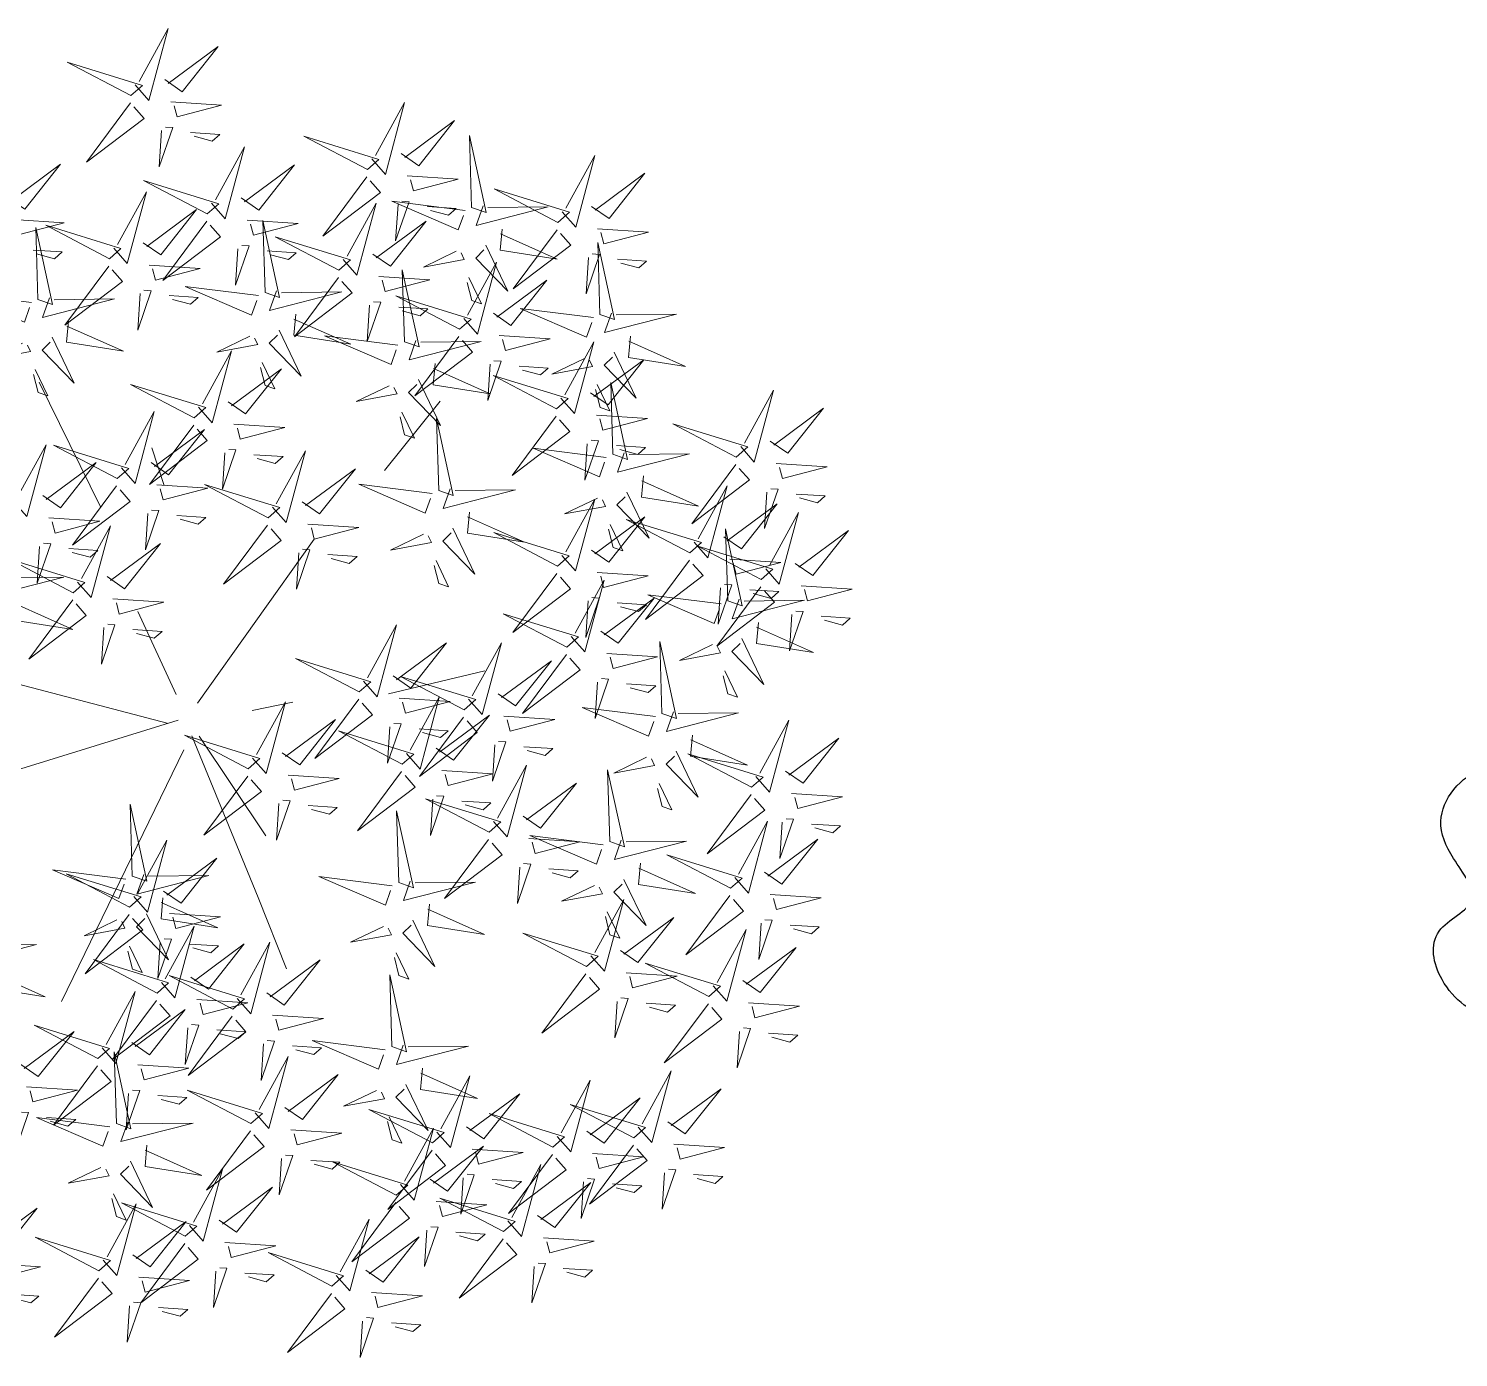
# Model space of a CAD drawing. Header units: inches. Extents: x -9 to 337, y -247 to 209.
# Drawn here: x 289.667 to 290.275, y 67.867 to 68.432 of the extents above; entities that cross this region are included whole.
import ezdxf

# ---------------------------------------------------------------- set-up
doc = ezdxf.new("R2010")
doc.units = ezdxf.units.IN
doc.header["$MEASUREMENT"] = 0
doc.linetypes.add('ACAD_ISO02W100', pattern=[15, 12, -3])
doc.layers.add('arboless', color=72, linetype='ACAD_ISO02W100')
doc.layers.add('Croto', color=16, linetype='Continuous', lineweight=5)

# ---------------------------------------------------------------- blocks, each defined once
blk = doc.blocks.new('purple flowers')
at = {"color": 202, "linetype": 'Continuous'}
blk.add_spline([(10.443, 12.058), (8.861, 11.482), (8.364, 12.473), (7.657, 13.189), (6.848, 14.189), (6.027, 15.48), (7.008, 16.122), (8.157, 17.837), (9.879, 17.779), (10.703, 16.677), (10.415, 15.422), (11.491, 14.728), (12.377, 14.038), (12.172, 12.117), (11.211, 11.637), (10.451, 12.067)], degree=3, dxfattribs=at)
blk = doc.blocks.new('A$C1CBF2075')
at = {"layer": 'Croto', "color": 32}
for p, q in [((0.33427, 0.33866), (0.38477, 0.45875)), ((0.32224, 0.33145), (0.27174, 0.44434)), ((0.31984, 0.33626), (0.24529, 0.3867)), ((0.40882, 0.35787), (0.44249, 0.36988)), ((0.33186, 0.33145), (0.40882, 0.35787)), ((0.33427, 0.32905), (0.38958, 0.33626)), ((0.31263, 0.32425), (0.27174, 0.31224)), ((0.32224, 0.31945), (0.3006, 0.22818)), ((0.34148, 0.30263), (0.3511, 0.28582)), ((0.22365, 0.29303), (0.16112, 0.27621)), ((0.23567, 0.2642), (0.21884, 0.257)), ((0.37756, 0.24979), (0.3992, 0.20896)), ((0.2982, 0.18254), (0.29098, 0.14171))]:
    blk.add_line(p, q, dxfattribs=at)
at = {"layer": 'Croto', "color": 40}
for points in [[(0.45451, 0.56443), (0.47134, 0.54762), (0.46172, 0.56684), (0.45691, 0.56443)], [(0.47134, 0.56684), (0.48096, 0.55723), (0.48096, 0.56203), (0.47375, 0.56684)], [(0.44489, 0.55963), (0.45451, 0.55723), (0.4497, 0.53081), (0.44729, 0.55963)], [(0.49299, 0.53081), (0.5002, 0.56443), (0.50261, 0.53081), (0.49539, 0.53081)], [(0.49058, 0.52841), (0.45932, 0.54041), (0.49058, 0.5212), (0.49058, 0.52841)], [(0.52184, 0.5188), (0.53146, 0.50919), (0.53146, 0.51399), (0.52425, 0.5188)], [(0.44351, 0.48033), (0.41776, 0.50314), (0.44823, 0.48871), (0.44469, 0.48243)], [(0.46814, 0.49957), (0.48124, 0.50323), (0.47705, 0.50559), (0.46933, 0.50166)], [(0.56994, 0.45395), (0.57715, 0.48757), (0.57956, 0.45395), (0.57235, 0.45395)], [(0.44742, 0.4726), (0.45215, 0.48098), (0.4678, 0.45007), (0.44951, 0.47142)], [(0.46142, 0.47299), (0.46824, 0.48019), (0.48889, 0.46302), (0.46261, 0.47508)], [(0.50261, 0.48277), (0.51222, 0.48277), (0.49299, 0.45395), (0.50261, 0.48037)], [(0.41603, 0.46356), (0.38477, 0.47557), (0.41603, 0.45635), (0.41603, 0.46356)], [(0.51944, 0.47557), (0.53627, 0.45875), (0.52665, 0.47797), (0.52184, 0.47557)], [(0.53627, 0.47797), (0.54589, 0.46836), (0.54589, 0.47316), (0.53868, 0.47797)], [(0.50982, 0.47076), (0.51944, 0.46836), (0.51463, 0.44194), (0.51222, 0.47076)], [(0.48818, 0.43233), (0.49539, 0.46596), (0.4978, 0.43233), (0.49058, 0.43233)], [(0.56754, 0.45155), (0.53627, 0.46356), (0.56754, 0.44434), (0.56754, 0.45155)], [(0.42084, 0.44674), (0.43046, 0.44434), (0.42565, 0.41792), (0.42325, 0.44674)], [(0.48577, 0.42993), (0.45451, 0.44194), (0.48577, 0.42272), (0.48577, 0.42993)], [(0.50742, 0.42993), (0.51944, 0.44194), (0.50982, 0.42513), (0.50742, 0.42753)], [(0.55792, 0.40351), (0.56513, 0.43714), (0.56754, 0.40351), (0.56032, 0.40351)], [(0.57235, 0.43473), (0.58196, 0.43233), (0.57715, 0.40591), (0.57475, 0.43473)], [(0.46172, 0.40111), (0.47375, 0.41312), (0.46413, 0.3963), (0.46172, 0.39871)], [(0.49058, 0.41312), (0.5002, 0.41072), (0.49539, 0.3843), (0.49299, 0.41312)], [(0.57715, 0.40111), (0.58918, 0.41312), (0.57956, 0.3963), (0.57715, 0.39871)], [(0.3802, 0.40206), (0.40312, 0.40847), (0.38166, 0.40953), (0.38138, 0.40416)], [(0.37966, 0.39133), (0.38648, 0.39852), (0.40713, 0.38136), (0.38084, 0.39342)], [(0.40401, 0.3963), (0.41363, 0.3867), (0.41363, 0.3915), (0.40641, 0.3963)], [(0.47134, 0.3915), (0.48096, 0.38189), (0.48096, 0.3867), (0.47375, 0.3915)], [(0.52586, 0.37948), (0.53895, 0.38314), (0.53477, 0.3855), (0.52704, 0.38157)], [(0.56032, 0.3843), (0.56994, 0.38189), (0.56513, 0.35547), (0.56273, 0.3843)], [(0.51914, 0.3529), (0.52596, 0.36009), (0.54661, 0.34293), (0.52032, 0.35499)], [(0.60601, 0.35787), (0.61563, 0.35547), (0.61082, 0.32905), (0.60842, 0.35787)], [(0.19479, 0.32185), (0.20441, 0.32185), (0.18517, 0.29303), (0.19479, 0.31945)], [(0.25972, 0.31704), (0.27655, 0.30023), (0.26693, 0.31945), (0.26212, 0.31704)], [(0.37034, 0.2618), (0.37756, 0.29543), (0.37996, 0.2618), (0.37275, 0.2618)], [(0.60601, 0.29543), (0.61563, 0.29543), (0.59639, 0.2666), (0.60601, 0.29303)], [(0.22365, 0.23538), (0.23086, 0.26901), (0.23327, 0.23538), (0.22605, 0.23538)], [(0.45691, 0.257), (0.42565, 0.26901), (0.45691, 0.24979), (0.45691, 0.257)], [(0.50796, 0.23651), (0.5034, 0.25288), (0.51332, 0.23625), (0.51005, 0.23533)], [(0.53868, 0.24739), (0.5483, 0.24499), (0.54349, 0.21857), (0.54108, 0.24739)], [(0.58677, 0.21376), (0.59639, 0.21136), (0.59158, 0.18494), (0.58918, 0.21376)], [(0.41844, 0.17533), (0.42565, 0.20896), (0.42806, 0.17533), (0.42084, 0.17533)], [(0.49219, 0.18253), (0.50529, 0.18618), (0.5011, 0.18854), (0.49337, 0.18462)], [(0.52425, 0.15372), (0.53146, 0.18734), (0.53387, 0.15372), (0.52665, 0.15372)], [(0.55551, 0.17293), (0.56513, 0.17053), (0.56032, 0.14411), (0.55792, 0.17293)]]:
    blk.add_lwpolyline(points, dxfattribs=at)
at = {"layer": 'Croto', "color": 22}
for points in [[(0.51222, 0.52841), (0.52425, 0.54041), (0.51463, 0.5236), (0.51222, 0.526)], [(0.41122, 0.50919), (0.42325, 0.5212), (0.41363, 0.50439), (0.41122, 0.50679)], [(0.48818, 0.5236), (0.4978, 0.5236), (0.47856, 0.49478), (0.48818, 0.5212)], [(0.50742, 0.48998), (0.51463, 0.5236), (0.51703, 0.48998), (0.50982, 0.48998)], [(0.50501, 0.5164), (0.52184, 0.49958), (0.51222, 0.5188), (0.50742, 0.5164)], [(0.45505, 0.49591), (0.4505, 0.51228), (0.46042, 0.49565), (0.45714, 0.49473)], [(0.49539, 0.51159), (0.50501, 0.50919), (0.5002, 0.48277), (0.4978, 0.51159)], [(0.40401, 0.49718), (0.42084, 0.48037), (0.41122, 0.49958), (0.40641, 0.49718)], [(0.41844, 0.46596), (0.42565, 0.49958), (0.42806, 0.46596), (0.42084, 0.46596)], [(0.42084, 0.49958), (0.43046, 0.48998), (0.43046, 0.49478), (0.42325, 0.49958)], [(0.50501, 0.48757), (0.47375, 0.49958), (0.50501, 0.48037), (0.50501, 0.48757)], [(0.52665, 0.48757), (0.53868, 0.49958), (0.52906, 0.48277), (0.52665, 0.48517)], [(0.39439, 0.49238), (0.40401, 0.48998), (0.3992, 0.46356), (0.39679, 0.49238)], [(0.46197, 0.48373), (0.48488, 0.49013), (0.46342, 0.49119), (0.46315, 0.48582)], [(0.3368, 0.4726), (0.34152, 0.48098), (0.35718, 0.45007), (0.33889, 0.47142)], [(0.3508, 0.47299), (0.35762, 0.48019), (0.37827, 0.46302), (0.35198, 0.47508)], [(0.44442, 0.47706), (0.4186, 0.45573), (0.45069, 0.47352), (0.44442, 0.47706)], [(0.43768, 0.46356), (0.4497, 0.47557), (0.44008, 0.45875), (0.43768, 0.46115)], [(0.58918, 0.45155), (0.6012, 0.46356), (0.59158, 0.44674), (0.58918, 0.44914)], [(0.41363, 0.45875), (0.42325, 0.45875), (0.40401, 0.42993), (0.41363, 0.45635)], [(0.41363, 0.42513), (0.42084, 0.45875), (0.42325, 0.42513), (0.41603, 0.42513)], [(0.43046, 0.45155), (0.44729, 0.43473), (0.43768, 0.45395), (0.43287, 0.45155)], [(0.44729, 0.45395), (0.45691, 0.44434), (0.45691, 0.44914), (0.4497, 0.45395)], [(0.56513, 0.44674), (0.57475, 0.44674), (0.55551, 0.41792), (0.56513, 0.44434)], [(0.37515, 0.40831), (0.38236, 0.44194), (0.38477, 0.40831), (0.37756, 0.40831)], [(0.58196, 0.43954), (0.5988, 0.42272), (0.58918, 0.44194), (0.58437, 0.43954)], [(0.5988, 0.44194), (0.60842, 0.43233), (0.60842, 0.43714), (0.6012, 0.44194)], [(0.41122, 0.42272), (0.37996, 0.43473), (0.41122, 0.41552), (0.41122, 0.42272)], [(0.43287, 0.42272), (0.44489, 0.43473), (0.43527, 0.41792), (0.43287, 0.42032)], [(0.44249, 0.40351), (0.4497, 0.43714), (0.4521, 0.40351), (0.44489, 0.40351)], [(0.37329, 0.41425), (0.36873, 0.43062), (0.37865, 0.41398), (0.37538, 0.41307)], [(0.36174, 0.39867), (0.336, 0.42148), (0.36647, 0.40705), (0.36293, 0.40077)], [(0.48337, 0.42513), (0.49299, 0.42513), (0.47375, 0.3963), (0.48337, 0.42272)], [(0.5002, 0.41792), (0.51703, 0.40111), (0.50742, 0.42032), (0.50261, 0.41792)], [(0.51703, 0.42032), (0.52665, 0.41072), (0.52665, 0.41552), (0.51944, 0.42032)], [(0.37275, 0.40591), (0.34148, 0.41792), (0.37275, 0.39871), (0.37275, 0.40591)], [(0.39439, 0.40591), (0.40641, 0.41792), (0.39679, 0.40111), (0.39439, 0.40351)], [(0.40882, 0.41792), (0.41844, 0.41792), (0.3992, 0.3891), (0.40882, 0.41552)], [(0.44008, 0.40111), (0.40882, 0.41312), (0.44008, 0.3939), (0.44008, 0.40111)], [(0.42565, 0.41072), (0.44249, 0.3939), (0.43287, 0.41312), (0.42806, 0.41072)], [(0.44249, 0.41312), (0.4521, 0.40351), (0.4521, 0.40831), (0.44489, 0.41312)], [(0.55551, 0.40111), (0.52425, 0.41312), (0.55551, 0.3939), (0.55551, 0.40111)], [(0.5507, 0.37469), (0.55792, 0.40831), (0.56032, 0.37469), (0.55311, 0.37469)], [(0.60361, 0.37709), (0.61082, 0.41072), (0.61323, 0.37709), (0.60601, 0.37709)], [(0.37034, 0.40111), (0.37996, 0.40111), (0.36072, 0.37229), (0.37034, 0.39871)], [(0.41603, 0.40591), (0.42565, 0.40351), (0.42084, 0.37709), (0.41844, 0.40591)], [(0.36265, 0.3954), (0.33684, 0.37407), (0.36893, 0.39186), (0.36265, 0.3954)], [(0.36566, 0.39094), (0.37038, 0.39932), (0.38603, 0.3684), (0.36775, 0.38976)], [(0.38717, 0.3939), (0.40401, 0.37709), (0.39439, 0.3963), (0.38958, 0.3939)], [(0.43768, 0.3963), (0.44729, 0.3963), (0.42806, 0.36748), (0.43768, 0.3939)], [(0.55311, 0.3963), (0.56273, 0.3963), (0.54349, 0.36748), (0.55311, 0.3939)], [(0.37756, 0.3891), (0.38717, 0.3867), (0.38236, 0.36028), (0.37996, 0.3891)], [(0.45451, 0.3891), (0.47134, 0.37229), (0.46172, 0.3915), (0.45691, 0.3891)], [(0.51277, 0.37582), (0.50821, 0.39219), (0.51813, 0.37555), (0.51486, 0.37464)], [(0.56994, 0.3891), (0.58677, 0.37229), (0.57715, 0.3915), (0.57235, 0.3891)], [(0.6012, 0.37469), (0.56994, 0.3867), (0.6012, 0.36748), (0.6012, 0.37469)], [(0.58677, 0.3915), (0.59639, 0.38189), (0.59639, 0.3867), (0.58918, 0.3915)], [(0.62285, 0.37469), (0.63487, 0.3867), (0.62525, 0.36988), (0.62285, 0.37229)], [(0.44489, 0.3843), (0.45451, 0.38189), (0.4497, 0.35547), (0.44729, 0.3843)], [(0.50122, 0.36024), (0.47548, 0.38305), (0.50595, 0.36862), (0.5024, 0.36234)], [(0.5483, 0.37229), (0.51703, 0.3843), (0.5483, 0.36508), (0.5483, 0.37229)], [(0.56994, 0.37229), (0.58196, 0.3843), (0.57235, 0.36748), (0.56994, 0.36988)], [(0.51968, 0.36363), (0.5426, 0.37004), (0.52113, 0.3711), (0.52086, 0.36573)], [(0.54589, 0.36748), (0.55551, 0.36748), (0.53627, 0.33866), (0.54589, 0.36508)], [(0.5988, 0.36988), (0.60842, 0.36988), (0.58918, 0.34106), (0.5988, 0.36748)], [(0.58918, 0.33386), (0.59639, 0.36748), (0.5988, 0.33386), (0.59158, 0.33386)], [(0.2477, 0.33145), (0.25491, 0.36508), (0.25731, 0.33145), (0.2501, 0.33145)], [(0.50514, 0.35251), (0.50986, 0.36089), (0.52551, 0.32997), (0.50723, 0.35133)], [(0.56273, 0.36028), (0.57956, 0.34346), (0.56994, 0.36268), (0.56513, 0.36028)], [(0.57956, 0.36268), (0.58918, 0.35307), (0.58918, 0.35787), (0.58196, 0.36268)], [(0.61563, 0.36268), (0.63247, 0.34587), (0.62285, 0.36508), (0.61804, 0.36268)], [(0.63247, 0.36508), (0.64208, 0.35547), (0.64208, 0.36028), (0.63487, 0.36508)], [(0.21656, 0.35011), (0.22128, 0.35849), (0.23694, 0.32757), (0.21865, 0.34893)], [(0.23056, 0.35049), (0.23738, 0.35769), (0.25803, 0.34052), (0.23174, 0.35259)], [(0.36313, 0.32425), (0.37034, 0.35787), (0.37275, 0.32425), (0.36553, 0.32425)], [(0.50213, 0.35697), (0.47631, 0.33564), (0.50841, 0.35343), (0.50213, 0.35697)], [(0.55311, 0.35547), (0.56273, 0.35307), (0.55792, 0.32665), (0.55551, 0.35547)], [(0.24529, 0.32905), (0.21403, 0.34106), (0.24529, 0.32185), (0.24529, 0.32905)], [(0.26693, 0.32905), (0.27896, 0.34106), (0.26934, 0.32425), (0.26693, 0.32665)], [(0.58677, 0.33145), (0.55551, 0.34346), (0.58677, 0.32425), (0.58677, 0.33145)], [(0.60842, 0.33145), (0.62044, 0.34346), (0.61082, 0.32665), (0.60842, 0.32905)], [(0.21884, 0.32665), (0.23086, 0.33866), (0.22124, 0.32185), (0.21884, 0.32425)], [(0.38236, 0.32185), (0.39439, 0.33386), (0.38477, 0.31704), (0.38236, 0.31945)], [(0.45746, 0.32298), (0.4529, 0.33935), (0.46282, 0.32271), (0.45955, 0.3218)], [(0.61082, 0.30263), (0.61804, 0.33626), (0.62044, 0.30263), (0.61323, 0.30263)], [(0.47055, 0.32664), (0.48364, 0.33029), (0.47946, 0.33265), (0.47173, 0.32873)], [(0.58437, 0.32665), (0.59399, 0.32665), (0.57475, 0.29783), (0.58437, 0.32425)], [(0.24289, 0.32425), (0.2525, 0.32425), (0.23327, 0.29543), (0.24289, 0.32185)], [(0.6012, 0.31945), (0.61804, 0.30263), (0.60842, 0.32185), (0.60361, 0.31945)], [(0.61804, 0.32185), (0.62766, 0.31224), (0.62766, 0.31704), (0.62044, 0.32185)], [(0.22124, 0.28102), (0.22846, 0.31464), (0.23086, 0.28102), (0.22365, 0.28102)], [(0.22846, 0.31704), (0.23808, 0.30744), (0.23808, 0.31224), (0.23086, 0.31704)], [(0.27655, 0.31945), (0.28617, 0.30984), (0.28617, 0.31464), (0.27896, 0.31945)], [(0.35832, 0.31704), (0.36794, 0.31704), (0.3487, 0.28822), (0.35832, 0.31464)], [(0.46437, 0.31079), (0.48729, 0.3172), (0.46582, 0.31826), (0.46555, 0.31289)], [(0.59158, 0.31464), (0.6012, 0.31224), (0.59639, 0.28582), (0.59399, 0.31464)], [(0.202, 0.30984), (0.21162, 0.30744), (0.20681, 0.28102), (0.20441, 0.30984)], [(0.2501, 0.31224), (0.25972, 0.30984), (0.25491, 0.28342), (0.2525, 0.31224)], [(0.37515, 0.30984), (0.39198, 0.29303), (0.38236, 0.31224), (0.37756, 0.30984)], [(0.39198, 0.31224), (0.4016, 0.30263), (0.4016, 0.30744), (0.39439, 0.31224)], [(0.44983, 0.29967), (0.45455, 0.30805), (0.4702, 0.27713), (0.45192, 0.29849)], [(0.46383, 0.30006), (0.47065, 0.30725), (0.4913, 0.29008), (0.46501, 0.30215)], [(0.60842, 0.30023), (0.57715, 0.31224), (0.60842, 0.29303), (0.60842, 0.30023)], [(0.63006, 0.30023), (0.64208, 0.31224), (0.63247, 0.29543), (0.63006, 0.29783)], [(0.36553, 0.30503), (0.37515, 0.30263), (0.37034, 0.27621), (0.36794, 0.30503)], [(0.40882, 0.26901), (0.41603, 0.30263), (0.41844, 0.26901), (0.41122, 0.26901)], [(0.44682, 0.30413), (0.421, 0.2828), (0.4531, 0.30059), (0.44682, 0.30413)], [(0.53627, 0.2666), (0.54349, 0.30023), (0.54589, 0.2666), (0.53868, 0.2666)], [(0.21884, 0.27861), (0.18757, 0.29062), (0.21884, 0.27141), (0.21884, 0.27861)], [(0.24048, 0.27861), (0.2525, 0.29062), (0.24289, 0.27381), (0.24048, 0.27621)], [(0.45932, 0.2594), (0.46653, 0.29303), (0.46894, 0.2594), (0.46172, 0.2594)], [(0.62285, 0.28822), (0.63968, 0.27141), (0.63006, 0.29062), (0.62525, 0.28822)], [(0.63968, 0.29062), (0.6493, 0.28102), (0.6493, 0.28582), (0.64208, 0.29062)], [(0.61323, 0.28342), (0.62285, 0.28102), (0.61804, 0.2546), (0.61563, 0.28342)], [(0.21643, 0.27381), (0.22605, 0.27381), (0.20681, 0.24499), (0.21643, 0.27141)], [(0.28136, 0.24018), (0.28858, 0.27381), (0.29098, 0.24018), (0.28377, 0.24018)], [(0.40641, 0.2666), (0.37515, 0.27861), (0.40641, 0.2594), (0.40641, 0.2666)], [(0.42806, 0.2666), (0.44008, 0.27861), (0.43046, 0.2618), (0.42806, 0.2642)], [(0.53387, 0.2642), (0.50261, 0.27621), (0.53387, 0.257), (0.53387, 0.2642)], [(0.55551, 0.2642), (0.56754, 0.27621), (0.55792, 0.2594), (0.55551, 0.2618)], [(0.23327, 0.2666), (0.2501, 0.24979), (0.24048, 0.26901), (0.23567, 0.2666)], [(0.2501, 0.26901), (0.25972, 0.2594), (0.25972, 0.2642), (0.2525, 0.26901)], [(0.38958, 0.2594), (0.4016, 0.27141), (0.39198, 0.2546), (0.38958, 0.257)], [(0.47856, 0.257), (0.49058, 0.26901), (0.48096, 0.25219), (0.47856, 0.2546)], [(0.58437, 0.23298), (0.59158, 0.2666), (0.59399, 0.23298), (0.58677, 0.23298)], [(0.22365, 0.2618), (0.23327, 0.2594), (0.22846, 0.23298), (0.22605, 0.2618)], [(0.40401, 0.2618), (0.41363, 0.2618), (0.39439, 0.23298), (0.40401, 0.2594)], [(0.13479, 0.24683), (0.13952, 0.25521), (0.15517, 0.22429), (0.13689, 0.24565)], [(0.36553, 0.2546), (0.37515, 0.2546), (0.35591, 0.22577), (0.36553, 0.25219)], [(0.42084, 0.2546), (0.43768, 0.23778), (0.42806, 0.257), (0.42325, 0.2546)], [(0.43768, 0.257), (0.44729, 0.24739), (0.44729, 0.25219), (0.44008, 0.257)], [(0.53146, 0.2594), (0.54108, 0.2594), (0.52184, 0.23058), (0.53146, 0.257)], [(0.5483, 0.25219), (0.56513, 0.23538), (0.55551, 0.2546), (0.5507, 0.25219)], [(0.56513, 0.2546), (0.57475, 0.24499), (0.57475, 0.24979), (0.56754, 0.2546)], [(0.3006, 0.23778), (0.31263, 0.24979), (0.30301, 0.23298), (0.3006, 0.23538)], [(0.38236, 0.24739), (0.3992, 0.23058), (0.38958, 0.24979), (0.38477, 0.24739)], [(0.3992, 0.24979), (0.40882, 0.24018), (0.40882, 0.24499), (0.4016, 0.24979)], [(0.41122, 0.24979), (0.42084, 0.24739), (0.41603, 0.22097), (0.41363, 0.24979)], [(0.45451, 0.25219), (0.46413, 0.25219), (0.44489, 0.22337), (0.45451, 0.24979)], [(0.47134, 0.24499), (0.48818, 0.22818), (0.47856, 0.24739), (0.47375, 0.24499)], [(0.48818, 0.24739), (0.4978, 0.23778), (0.4978, 0.24259), (0.49058, 0.24739)], [(0.22124, 0.23298), (0.18998, 0.24499), (0.22124, 0.22577), (0.22124, 0.23298)], [(0.24289, 0.23298), (0.25491, 0.24499), (0.24529, 0.22818), (0.24289, 0.23058)], [(0.37275, 0.24259), (0.38236, 0.24018), (0.37756, 0.21376), (0.37515, 0.24259)], [(0.40641, 0.22818), (0.37515, 0.24018), (0.40641, 0.22097), (0.40641, 0.22818)], [(0.42806, 0.22818), (0.44008, 0.24018), (0.43046, 0.22337), (0.42806, 0.22577)], [(0.49641, 0.22094), (0.47067, 0.24374), (0.50114, 0.22931), (0.49759, 0.22303)], [(0.52105, 0.24017), (0.53414, 0.24383), (0.52996, 0.24619), (0.52223, 0.24226)], [(0.58196, 0.23058), (0.5507, 0.24259), (0.58196, 0.22337), (0.58196, 0.23058)], [(0.60361, 0.23058), (0.61563, 0.24259), (0.60601, 0.22577), (0.60361, 0.22818)], [(0.21884, 0.22818), (0.22846, 0.22818), (0.20922, 0.19935), (0.21884, 0.22577)], [(0.27655, 0.23298), (0.28617, 0.23298), (0.26693, 0.20416), (0.27655, 0.23058)], [(0.31022, 0.22818), (0.31984, 0.21857), (0.31984, 0.22337), (0.31263, 0.22818)], [(0.51487, 0.22433), (0.53779, 0.23073), (0.51632, 0.23179), (0.51605, 0.22642)], [(0.23567, 0.22097), (0.2525, 0.20416), (0.24289, 0.22337), (0.23808, 0.22097)], [(0.2525, 0.22337), (0.26212, 0.21376), (0.26212, 0.21857), (0.25491, 0.22337)], [(0.28377, 0.22097), (0.29339, 0.21857), (0.28858, 0.19215), (0.28617, 0.22097)], [(0.40401, 0.22337), (0.41363, 0.22337), (0.39439, 0.19455), (0.40401, 0.22097)], [(0.51433, 0.21359), (0.52115, 0.22079), (0.5418, 0.20362), (0.51551, 0.21568)], [(0.55311, 0.19215), (0.56032, 0.22577), (0.56273, 0.19215), (0.55551, 0.19215)], [(0.57956, 0.22577), (0.58918, 0.22577), (0.56994, 0.19695), (0.57956, 0.22337)], [(0.59639, 0.21857), (0.61323, 0.20176), (0.60361, 0.22097), (0.5988, 0.21857)], [(0.61323, 0.22097), (0.62285, 0.21136), (0.62285, 0.21617), (0.61563, 0.22097)], [(0.22605, 0.21617), (0.23567, 0.21376), (0.23086, 0.18734), (0.22846, 0.21617)], [(0.42084, 0.21617), (0.43768, 0.19935), (0.42806, 0.21857), (0.42325, 0.21617)], [(0.43768, 0.21857), (0.44729, 0.20896), (0.44729, 0.21376), (0.44008, 0.21857)], [(0.49732, 0.21766), (0.4715, 0.19633), (0.5036, 0.21412), (0.49732, 0.21766)], [(0.41122, 0.21136), (0.42084, 0.20896), (0.41603, 0.18254), (0.41363, 0.21136)], [(0.5507, 0.18975), (0.51944, 0.20176), (0.5507, 0.18254), (0.5507, 0.18975)], [(0.57235, 0.18975), (0.58437, 0.20176), (0.57475, 0.18494), (0.57235, 0.18734)], [(0.14429, 0.19695), (0.15391, 0.19455), (0.1491, 0.16813), (0.14669, 0.19695)], [(0.22285, 0.19213), (0.23595, 0.19579), (0.23176, 0.19815), (0.22404, 0.19423)], [(0.32086, 0.1729), (0.29512, 0.1957), (0.32559, 0.18128), (0.32204, 0.17499)], [(0.3455, 0.19213), (0.35859, 0.19579), (0.35441, 0.19815), (0.34668, 0.19423)], [(0.4791, 0.17887), (0.47455, 0.19524), (0.48446, 0.1786), (0.48119, 0.17769)], [(0.38717, 0.15372), (0.39439, 0.18734), (0.39679, 0.15372), (0.38958, 0.15372)], [(0.21668, 0.17629), (0.23959, 0.18269), (0.21813, 0.18375), (0.21786, 0.17839)], [(0.33932, 0.17629), (0.36224, 0.18269), (0.34077, 0.18375), (0.3405, 0.17839)], [(0.43768, 0.17293), (0.4497, 0.18494), (0.44008, 0.16813), (0.43768, 0.17053)], [(0.46756, 0.16329), (0.44181, 0.18609), (0.47228, 0.17167), (0.46874, 0.16539)], [(0.5483, 0.18494), (0.55792, 0.18494), (0.53868, 0.15612), (0.5483, 0.18254)], [(0.56513, 0.17774), (0.58196, 0.16092), (0.57235, 0.18014), (0.56754, 0.17774)], [(0.58196, 0.18014), (0.59158, 0.17053), (0.59158, 0.17533), (0.58437, 0.18014)], [(0.32477, 0.16517), (0.3295, 0.17355), (0.34515, 0.14263), (0.32687, 0.16399)], [(0.48601, 0.16668), (0.50893, 0.17309), (0.48747, 0.17415), (0.4872, 0.16878)], [(0.21613, 0.16555), (0.22295, 0.17275), (0.2436, 0.15558), (0.21732, 0.16765)], [(0.33878, 0.16555), (0.3456, 0.17275), (0.36625, 0.15558), (0.33996, 0.16765)], [(0.41363, 0.16813), (0.42325, 0.16813), (0.40401, 0.13931), (0.41363, 0.16573)], [(0.40641, 0.15132), (0.41844, 0.16333), (0.40882, 0.14651), (0.40641, 0.14891)], [(0.43046, 0.16092), (0.44729, 0.14411), (0.43768, 0.16333), (0.43287, 0.16092)], [(0.46847, 0.16002), (0.44265, 0.13869), (0.47474, 0.15648), (0.46847, 0.16002)], [(0.44729, 0.16333), (0.45691, 0.15372), (0.45691, 0.15852), (0.4497, 0.16333)], [(0.42084, 0.15612), (0.43046, 0.15372), (0.42565, 0.1273), (0.42325, 0.15612)], [(0.26225, 0.13154), (0.26698, 0.13992), (0.28263, 0.109), (0.26434, 0.13036)], [(0.41603, 0.14171), (0.42565, 0.1321), (0.42565, 0.13691), (0.41844, 0.14171)], [(0.18998, 0.09848), (0.19719, 0.1321), (0.1996, 0.09848), (0.19238, 0.09848)], [(0.44832, 0.10565), (0.42257, 0.12845), (0.45304, 0.11403), (0.4495, 0.10774)], [(0.36174, 0.10084), (0.336, 0.12365), (0.36647, 0.10922), (0.36293, 0.10294)], [(0.4497, 0.07926), (0.45932, 0.07926), (0.44008, 0.05044), (0.4497, 0.07686)], [(0.4016, 0.05524), (0.37034, 0.06725), (0.4016, 0.04804), (0.4016, 0.05524)], [(0.30975, 0.05914), (0.28393, 0.03781), (0.31602, 0.0556), (0.30975, 0.05914)]]:
    blk.add_lwpolyline(points, dxfattribs=at)
at = {"layer": 'Croto', "color": 16}
for points in [[(0.38638, 0.41791), (0.39948, 0.42156), (0.39529, 0.42392), (0.38756, 0.42)], [(0.36072, 0.32185), (0.32946, 0.33386), (0.36072, 0.31464), (0.36072, 0.32185)], [(0.44591, 0.3074), (0.42017, 0.33021), (0.45064, 0.31578), (0.44709, 0.3095)], [(0.21162, 0.31464), (0.22846, 0.29783), (0.21884, 0.31704), (0.21403, 0.31464)], [(0.14243, 0.27014), (0.13787, 0.28651), (0.14779, 0.26987), (0.14452, 0.26896)], [(0.15552, 0.2738), (0.16861, 0.27745), (0.16443, 0.27981), (0.1567, 0.27589)], [(0.13088, 0.25456), (0.10514, 0.27736), (0.13561, 0.26294), (0.13206, 0.25666)], [(0.36794, 0.2594), (0.33667, 0.27141), (0.36794, 0.25219), (0.36794, 0.2594)], [(0.14934, 0.25795), (0.17226, 0.26436), (0.15079, 0.26542), (0.15052, 0.26005)], [(0.40882, 0.23058), (0.41603, 0.2642), (0.41844, 0.23058), (0.41122, 0.23058)], [(0.1488, 0.24722), (0.15562, 0.25441), (0.17627, 0.23724), (0.14998, 0.24931)], [(0.13179, 0.25129), (0.10597, 0.22996), (0.13807, 0.24775), (0.13179, 0.25129)], [(0.14188, 0.21617), (0.1491, 0.24979), (0.1515, 0.21617), (0.14429, 0.21617)], [(0.27896, 0.23778), (0.2477, 0.24979), (0.27896, 0.23058), (0.27896, 0.23778)], [(0.46172, 0.24018), (0.47134, 0.23778), (0.46653, 0.21136), (0.46413, 0.24018)], [(0.09619, 0.23538), (0.11303, 0.21857), (0.10341, 0.23778), (0.0986, 0.23538)], [(0.11303, 0.23778), (0.12264, 0.22818), (0.12264, 0.23298), (0.11543, 0.23778)], [(0.08657, 0.23058), (0.09619, 0.22818), (0.09138, 0.20176), (0.08898, 0.23058)], [(0.29339, 0.22577), (0.31022, 0.20896), (0.3006, 0.22818), (0.29579, 0.22577)], [(0.13948, 0.21376), (0.10822, 0.22577), (0.13948, 0.20656), (0.13948, 0.21376)], [(0.16112, 0.21376), (0.17315, 0.22577), (0.16353, 0.20896), (0.16112, 0.21136)], [(0.50033, 0.21321), (0.50505, 0.22158), (0.5207, 0.19067), (0.50242, 0.21203)], [(0.13707, 0.20896), (0.14669, 0.20896), (0.12745, 0.18014), (0.13707, 0.20656)], [(0.15391, 0.20176), (0.17074, 0.18494), (0.16112, 0.20416), (0.15631, 0.20176)], [(0.15631, 0.16813), (0.16353, 0.20176), (0.16593, 0.16813), (0.15872, 0.16813)], [(0.17074, 0.20416), (0.18036, 0.19455), (0.18036, 0.19935), (0.17315, 0.20416)], [(0.20976, 0.18847), (0.20521, 0.20485), (0.21513, 0.18821), (0.21185, 0.18729)], [(0.33241, 0.18847), (0.32785, 0.20485), (0.33777, 0.18821), (0.3345, 0.18729)], [(0.19822, 0.1729), (0.17247, 0.1957), (0.20294, 0.18128), (0.1994, 0.17499)], [(0.09138, 0.15852), (0.0986, 0.19215), (0.101, 0.15852), (0.09379, 0.15852)], [(0.41603, 0.17293), (0.38477, 0.18494), (0.41603, 0.16573), (0.41603, 0.17293)], [(0.15391, 0.16573), (0.12264, 0.17774), (0.15391, 0.15852), (0.15391, 0.16573)], [(0.17555, 0.16573), (0.18757, 0.17774), (0.17796, 0.16092), (0.17555, 0.16333)], [(0.20213, 0.16517), (0.20686, 0.17355), (0.22251, 0.14263), (0.20422, 0.16399)], [(0.08898, 0.15612), (0.05772, 0.16813), (0.08898, 0.14891), (0.08898, 0.15612)], [(0.11062, 0.15612), (0.12264, 0.16813), (0.11303, 0.15132), (0.11062, 0.15372)], [(0.19913, 0.16962), (0.17331, 0.14829), (0.2054, 0.16608), (0.19913, 0.16962)], [(0.21643, 0.13931), (0.22365, 0.17293), (0.22605, 0.13931), (0.21884, 0.13931)], [(0.26988, 0.15485), (0.26533, 0.17122), (0.27525, 0.15458), (0.27197, 0.15367)], [(0.32177, 0.16962), (0.29595, 0.14829), (0.32805, 0.16608), (0.32177, 0.16962)], [(0.1515, 0.16092), (0.16112, 0.16092), (0.14188, 0.1321), (0.1515, 0.15852)], [(0.25834, 0.13927), (0.23259, 0.16208), (0.26306, 0.14765), (0.25952, 0.14137)], [(0.28297, 0.15851), (0.29607, 0.16217), (0.29188, 0.16453), (0.28416, 0.1606)], [(0.38477, 0.15132), (0.35351, 0.16333), (0.38477, 0.14411), (0.38477, 0.15132)], [(0.47147, 0.15556), (0.47619, 0.16394), (0.49185, 0.13302), (0.47356, 0.15438)], [(0.48547, 0.15595), (0.49229, 0.16314), (0.51294, 0.14597), (0.48665, 0.15804)], [(0.52184, 0.15132), (0.49058, 0.16333), (0.52184, 0.14411), (0.52184, 0.15132)], [(0.54349, 0.15132), (0.55551, 0.16333), (0.54589, 0.14651), (0.54349, 0.14891)], [(0.16834, 0.15372), (0.18517, 0.13691), (0.17555, 0.15612), (0.17074, 0.15372)], [(0.18517, 0.15612), (0.19479, 0.14651), (0.19479, 0.15132), (0.18757, 0.15612)], [(0.08657, 0.15132), (0.09619, 0.15132), (0.07695, 0.12249), (0.08657, 0.14891)], [(0.15872, 0.14891), (0.16834, 0.14651), (0.16353, 0.12009), (0.16112, 0.14891)], [(0.21403, 0.13691), (0.18277, 0.14891), (0.21403, 0.1297), (0.21403, 0.13691)], [(0.23567, 0.13691), (0.2477, 0.14891), (0.23808, 0.1321), (0.23567, 0.1345)], [(0.27415, 0.11529), (0.28136, 0.14891), (0.28377, 0.11529), (0.27655, 0.11529)], [(0.2768, 0.14267), (0.29971, 0.14907), (0.27825, 0.15013), (0.27798, 0.14476)], [(0.10341, 0.14411), (0.12024, 0.1273), (0.11062, 0.14651), (0.10581, 0.14411)], [(0.12024, 0.14651), (0.12986, 0.13691), (0.12986, 0.14171), (0.12264, 0.14651)], [(0.38236, 0.14651), (0.39198, 0.14651), (0.37275, 0.11769), (0.38236, 0.14411)], [(0.3992, 0.13931), (0.41603, 0.12249), (0.40641, 0.14171), (0.4016, 0.13931)], [(0.51944, 0.14651), (0.52906, 0.14651), (0.50982, 0.11769), (0.51944, 0.14411)], [(0.53627, 0.13931), (0.55311, 0.12249), (0.54349, 0.14171), (0.53868, 0.13931)], [(0.55311, 0.14171), (0.56273, 0.1321), (0.56273, 0.13691), (0.55551, 0.14171)], [(0.09379, 0.13931), (0.10341, 0.13691), (0.0986, 0.11049), (0.09619, 0.13931)], [(0.25925, 0.136), (0.23343, 0.11467), (0.26552, 0.13246), (0.25925, 0.136)], [(0.27625, 0.13193), (0.28307, 0.13913), (0.30372, 0.12196), (0.27744, 0.13402)], [(0.33186, 0.10568), (0.33908, 0.13931), (0.34148, 0.10568), (0.33427, 0.10568)], [(0.38958, 0.1345), (0.3992, 0.1321), (0.39439, 0.10568), (0.39198, 0.1345)], [(0.42325, 0.10328), (0.43046, 0.13691), (0.43287, 0.10328), (0.42565, 0.10328)], [(0.45986, 0.12122), (0.45531, 0.1376), (0.46523, 0.12096), (0.46195, 0.12004)], [(0.52665, 0.1345), (0.53627, 0.1321), (0.53146, 0.10568), (0.52906, 0.1345)], [(0.21162, 0.1321), (0.22124, 0.1321), (0.202, 0.10328), (0.21162, 0.1297)], [(0.22846, 0.1249), (0.24529, 0.10808), (0.23567, 0.1273), (0.23086, 0.1249)], [(0.24529, 0.1273), (0.25491, 0.11769), (0.25491, 0.12249), (0.2477, 0.1273)], [(0.37329, 0.11642), (0.36873, 0.13279), (0.37865, 0.11615), (0.37538, 0.11524)], [(0.47295, 0.12488), (0.48605, 0.12854), (0.48186, 0.1309), (0.47414, 0.12698)], [(0.21884, 0.12009), (0.22846, 0.11769), (0.22365, 0.09127), (0.22124, 0.12009)], [(0.27174, 0.11289), (0.24048, 0.1249), (0.27174, 0.10568), (0.27174, 0.11289)], [(0.29339, 0.11289), (0.30541, 0.1249), (0.29579, 0.10808), (0.29339, 0.11049)], [(0.38638, 0.12008), (0.39948, 0.12374), (0.39529, 0.1261), (0.38756, 0.12217)], [(0.45451, 0.08647), (0.46172, 0.12009), (0.46413, 0.08647), (0.45691, 0.08647)], [(0.32946, 0.10328), (0.2982, 0.11529), (0.32946, 0.09607), (0.32946, 0.10328)], [(0.3511, 0.10328), (0.36313, 0.11529), (0.35351, 0.09848), (0.3511, 0.10088)], [(0.46678, 0.10904), (0.48969, 0.11544), (0.46823, 0.1165), (0.46796, 0.11113)], [(0.18757, 0.09607), (0.15631, 0.10808), (0.18757, 0.08887), (0.18757, 0.09607)], [(0.20922, 0.09607), (0.22124, 0.10808), (0.21162, 0.09127), (0.20922, 0.09367)], [(0.26934, 0.10808), (0.27896, 0.10808), (0.25972, 0.07926), (0.26934, 0.10568)], [(0.3802, 0.10424), (0.40312, 0.11064), (0.38166, 0.1117), (0.38138, 0.10633)], [(0.42084, 0.10088), (0.38958, 0.11289), (0.42084, 0.09367), (0.42084, 0.10088)], [(0.44249, 0.10088), (0.45451, 0.11289), (0.44489, 0.09607), (0.44249, 0.09848)], [(0.24343, 0.09), (0.23887, 0.10637), (0.24879, 0.08973), (0.24552, 0.08882)], [(0.28617, 0.10088), (0.30301, 0.08406), (0.29339, 0.10328), (0.28858, 0.10088)], [(0.30301, 0.10328), (0.31263, 0.09367), (0.31263, 0.09848), (0.30541, 0.10328)], [(0.36566, 0.09311), (0.37038, 0.10149), (0.38603, 0.07058), (0.36775, 0.09193)], [(0.37966, 0.0935), (0.38648, 0.1007), (0.40713, 0.08353), (0.38084, 0.09559)], [(0.44923, 0.10237), (0.42341, 0.08104), (0.4555, 0.09883), (0.44923, 0.10237)], [(0.45223, 0.09792), (0.45696, 0.1063), (0.47261, 0.07538), (0.45432, 0.09674)], [(0.46623, 0.0983), (0.47305, 0.1055), (0.4937, 0.08833), (0.46742, 0.1004)], [(0.23188, 0.07442), (0.20614, 0.09723), (0.23661, 0.0828), (0.23307, 0.07652)], [(0.25652, 0.09366), (0.26962, 0.09732), (0.26543, 0.09968), (0.2577, 0.09575)], [(0.27655, 0.09607), (0.28617, 0.09367), (0.28136, 0.06725), (0.27896, 0.09607)], [(0.32038, 0.07799), (0.31583, 0.09436), (0.32575, 0.07772), (0.32247, 0.07681)], [(0.32705, 0.09848), (0.33667, 0.09848), (0.31743, 0.06965), (0.32705, 0.09607)], [(0.36265, 0.09757), (0.33684, 0.07624), (0.36893, 0.09403), (0.36265, 0.09757)], [(0.34389, 0.09127), (0.36072, 0.07446), (0.3511, 0.09367), (0.34629, 0.09127)], [(0.36072, 0.09367), (0.37034, 0.08406), (0.37034, 0.08887), (0.36313, 0.09367)], [(0.41844, 0.09607), (0.42806, 0.09607), (0.40882, 0.06725), (0.41844, 0.09367)], [(0.4521, 0.08406), (0.42084, 0.09607), (0.4521, 0.07686), (0.4521, 0.08406)], [(0.47375, 0.08406), (0.48577, 0.09607), (0.47615, 0.07926), (0.47375, 0.08166)], [(0.18517, 0.09127), (0.19479, 0.09127), (0.17555, 0.06245), (0.18517, 0.08887)], [(0.33348, 0.08165), (0.34657, 0.08531), (0.34239, 0.08767), (0.33466, 0.08374)], [(0.40401, 0.05764), (0.41122, 0.09127), (0.41363, 0.05764), (0.40641, 0.05764)], [(0.43527, 0.08887), (0.4521, 0.07206), (0.44249, 0.09127), (0.43768, 0.08887)], [(0.4521, 0.09127), (0.46172, 0.08166), (0.46172, 0.08647), (0.45451, 0.09127)], [(0.202, 0.08406), (0.21884, 0.06725), (0.20922, 0.08647), (0.20441, 0.08406)], [(0.21884, 0.08647), (0.22846, 0.07686), (0.22846, 0.08166), (0.22124, 0.08647)], [(0.25034, 0.07782), (0.27326, 0.08422), (0.2518, 0.08528), (0.25152, 0.07991)], [(0.26693, 0.04804), (0.27415, 0.08166), (0.27655, 0.04804), (0.26934, 0.04804)], [(0.30884, 0.06241), (0.28309, 0.08522), (0.31356, 0.07079), (0.31002, 0.06451)], [(0.33427, 0.08647), (0.34389, 0.08406), (0.33908, 0.05764), (0.33667, 0.08647)], [(0.42565, 0.08406), (0.43527, 0.08166), (0.43046, 0.05524), (0.42806, 0.08406)], [(0.19238, 0.07926), (0.202, 0.07686), (0.19719, 0.05044), (0.19479, 0.07926)], [(0.2358, 0.06669), (0.24052, 0.07507), (0.25617, 0.04416), (0.23789, 0.06551)], [(0.2498, 0.06708), (0.25662, 0.07428), (0.27727, 0.05711), (0.25098, 0.06917)], [(0.3273, 0.06581), (0.35021, 0.07221), (0.32875, 0.07327), (0.32848, 0.0679)], [(0.46653, 0.07206), (0.48337, 0.05524), (0.47375, 0.07446), (0.46894, 0.07206)], [(0.48337, 0.07446), (0.49299, 0.06485), (0.49299, 0.06965), (0.48577, 0.07446)], [(0.23279, 0.07115), (0.20698, 0.04982), (0.23907, 0.06761), (0.23279, 0.07115)], [(0.42325, 0.05524), (0.43527, 0.06725), (0.42565, 0.05044), (0.42325, 0.05284)], [(0.45691, 0.06725), (0.46653, 0.06485), (0.46172, 0.03843), (0.45932, 0.06725)], [(0.31275, 0.05468), (0.31748, 0.06306), (0.33313, 0.03215), (0.31484, 0.0535)], [(0.32676, 0.05507), (0.33357, 0.06227), (0.35422, 0.0451), (0.32794, 0.05716)], [(0.26453, 0.04564), (0.23327, 0.05764), (0.26453, 0.03843), (0.26453, 0.04564)], [(0.28617, 0.04564), (0.2982, 0.05764), (0.28858, 0.04083), (0.28617, 0.04323)], [(0.3992, 0.05044), (0.40882, 0.05044), (0.38958, 0.02162), (0.3992, 0.04804)], [(0.26212, 0.04083), (0.27174, 0.04083), (0.2525, 0.01201), (0.26212, 0.03843)], [(0.41603, 0.04323), (0.43287, 0.02642), (0.42325, 0.04564), (0.41844, 0.04323)], [(0.43287, 0.04564), (0.44249, 0.03603), (0.44249, 0.04083), (0.43527, 0.04564)], [(0.27896, 0.03363), (0.29579, 0.01681), (0.28617, 0.03603), (0.28136, 0.03363)], [(0.29579, 0.03603), (0.30541, 0.02642), (0.30541, 0.03122), (0.2982, 0.03603)], [(0.40641, 0.03843), (0.41603, 0.03603), (0.41122, 0.00961), (0.40882, 0.03843)], [(0.26934, 0.02882), (0.27896, 0.02642), (0.27415, 0), (0.27174, 0.02882)]]:
    blk.add_lwpolyline(points, dxfattribs=at)

msp = doc.modelspace()

# ---------------------------------------------------------------- block references
at = {"layer": 'arboless', "xscale": 0.01498775189071325, "yscale": 0.01498775189071325, "zscale": 0.01498775189071325, "rotation": 146.6825300893183}
msp.add_blockref('purple flowers', (290.5384, 68.16897), dxfattribs=at)
at = {"layer": 'Croto', "extrusion": (0.000298031, -9.50872e-05, -1), "xscale": 0.9133161377402031, "yscale": 0.9133161377402031, "zscale": -0.9133161379708651, "rotation": 228.7292263841298}
msp.add_blockref('A$C1CBF2075', (-289.76404, 68.55886, 0.07986), dxfattribs=at)

doc.saveas('drawing.dxf')
